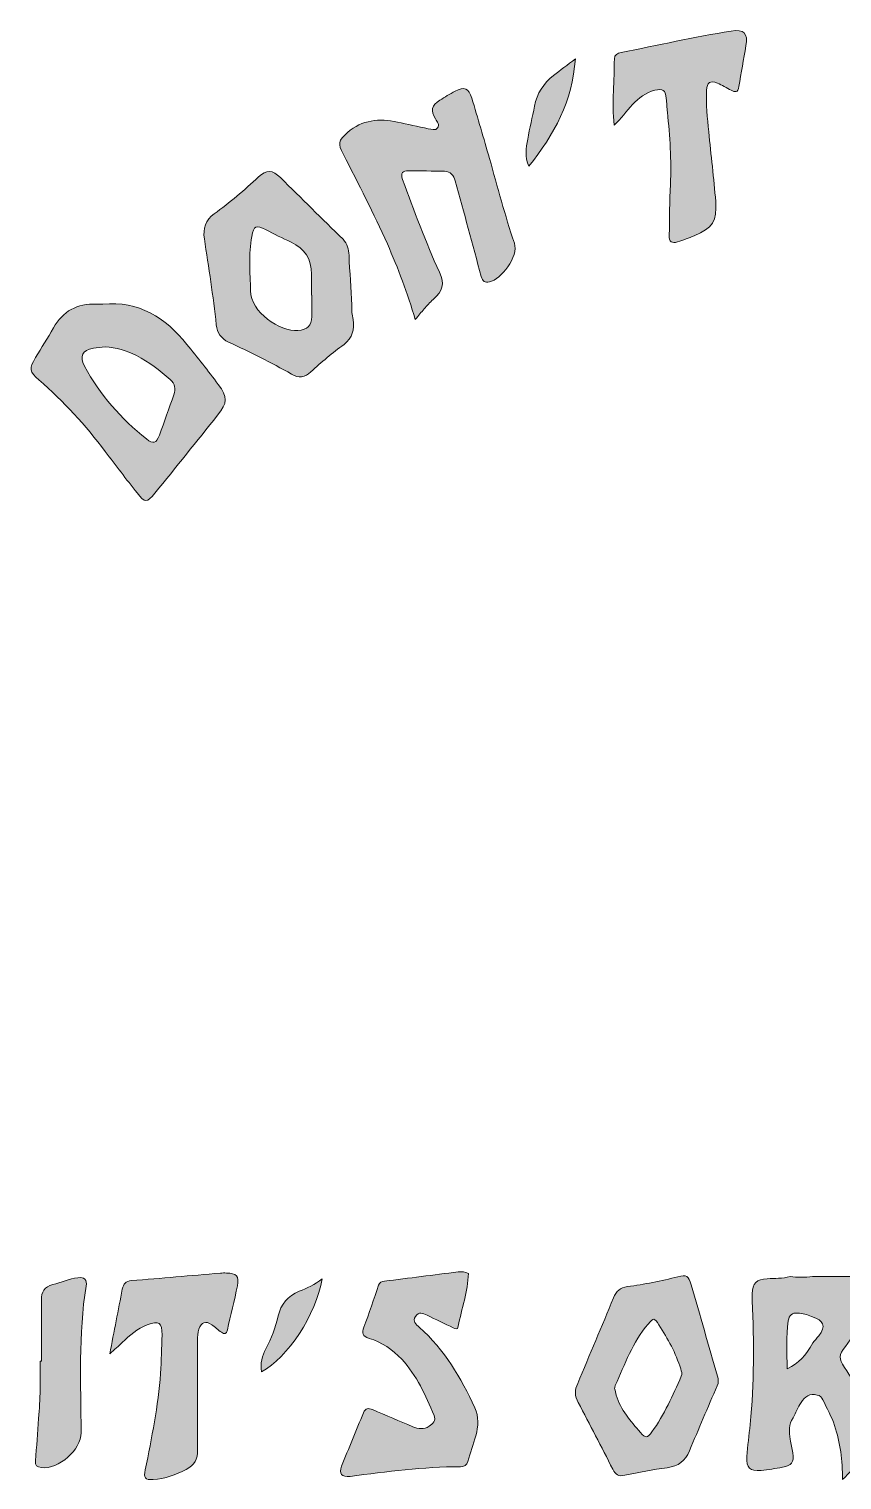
# Model space of a CAD drawing. Extents: x 639 to 1361, y -1331 to -668.
# Drawn here: x 639 to 1010, y -1331 to -668 of the extents above; entities that cross this region are included whole.
import ezdxf

# ---------------------------------------------------------------- set-up
doc = ezdxf.new("R2010")
doc.units = 0
doc.header["$MEASUREMENT"] = 0
doc.layers.add('katman 1', color=7, linetype='Continuous')

# ---------------------------------------------------------------- blocks, each defined once
blk = doc.blocks.new('block 4')
at = {"layer": 'katman 1', "true_color": 0xffffff}
h = blk.add_hatch(color=7, dxfattribs=at)
h.dxf.hatch_style = 2
edge = h.paths.add_edge_path()
edge.add_spline(control_points=[(906.31, -712.12), (905.33, -701.71), (906.46, -691.77), (906.44, -681.84), (906.43, -679.96), (907.91, -679.32), (909.5, -679), (926.26, -675.63), (942.95, -671.86), (959.84, -669.16), (965.69, -668.23), (967.55, -670.09), (966.6, -675.88), (965.57, -682.12), (964.27, -688.32), (963.35, -694.57), (962.93, -697.39), (961.59, -697.11), (959.78, -696.2), (957.7, -695.15), (955.72, -693.84), (953.57, -692.98), (950.23, -691.63), (948.76, -692.61), (948.56, -696.27), (948.21, -702.62), (949.01, -708.92), (949.6, -715.22), (950.6, -725.84), (951.93, -736.43), (952.76, -747.07), (953.46, -755.99), (951.27, -759.19), (942.94, -762.74), (940.48, -763.79), (937.92, -764.65), (935.37, -765.5), (932.68, -766.39), (931.42, -765.46), (931.51, -762.51), (931.74, -754.77), (931.64, -747.02), (932.05, -739.29), (932.65, -728.23), (931.8, -717.26), (930.71, -706.28), (930.5, -704.18), (930.34, -702.08), (930.15, -699.98), (929.79, -696.06), (928.65, -695.27), (924.93, -696.22), (920.79, -697.27), (917.64, -699.78), (914.73, -702.77), (911.91, -705.67), (909.79, -709.22), (906.31, -712.12)], knot_values=[0, 0, 0, 0, 1, 1, 1, 2, 2, 2, 3, 3, 3, 4, 4, 4, 5, 5, 5, 6, 6, 6, 7, 7, 7, 8, 8, 8, 9, 9, 9, 10, 10, 10, 11, 11, 11, 12, 12, 12, 13, 13, 13, 14, 14, 14, 15, 15, 15, 16, 16, 16, 17, 17, 17, 18, 18, 18, 19, 19, 19, 19], degree=3, periodic=1)
h = blk.add_hatch(color=7, dxfattribs=at)
h.dxf.hatch_style = 2
edge = h.paths.add_edge_path()
edge.add_spline(control_points=[(867.35, -730.97), (865.36, -726.58), (866.12, -722.55), (866.86, -718.57), (867.79, -713.51), (868.97, -708.51), (869.98, -703.47), (871.13, -697.71), (874, -693.07), (878.66, -689.51), (881.8, -687.11), (884.92, -684.69), (888.62, -681.83), (887.35, -701.18), (878.96, -716.58), (867.35, -730.97)], knot_values=[0, 0, 0, 0, 1, 1, 1, 2, 2, 2, 3, 3, 3, 4, 4, 4, 5, 5, 5, 5], degree=3, periodic=1)
h = blk.add_hatch(color=7, dxfattribs=at)
h.dxf.hatch_style = 2
edge = h.paths.add_edge_path()
edge.add_spline(control_points=[(815.5, -801.02), (811.89, -788.99), (807.65, -777.61), (802.73, -766.48), (796.58, -752.56), (789.51, -739.09), (782.63, -725.53), (780.04, -720.42), (780.26, -719.38), (784.53, -715.57), (791.2, -709.59), (799.04, -709.06), (807.32, -710.76), (812.02, -711.73), (816.69, -712.87), (821.4, -713.8), (822.83, -714.08), (824.71, -714.75), (825.71, -713.43), (826.79, -712.02), (825.42, -710.64), (824.65, -709.32), (822.38, -705.42), (822.89, -703.27), (826.7, -700.79), (828.95, -699.32), (831.28, -697.94), (833.65, -696.68), (837.84, -694.46), (839.88, -695.19), (841.29, -699.79), (844.11, -708.96), (846.72, -718.19), (849.39, -727.41), (853.13, -740.34), (856.39, -753.43), (860.77, -766.13), (862.85, -772.17), (854.68, -782.86), (849.36, -783.78), (847.42, -784.12), (846.19, -783.66), (845.58, -781.32), (841.74, -766.72), (837.69, -752.18), (833.75, -737.61), (833.06, -735.06), (831.55, -733.36), (828.89, -733.27), (823.4, -733.08), (817.89, -733.08), (812.39, -733.07), (809.63, -733.06), (808.58, -733.86), (809.72, -737.04), (814.86, -751.35), (820.25, -765.55), (826.49, -779.43), (828.94, -784.87), (828.17, -787.78), (823.65, -791.85), (822.18, -793.18), (820.86, -794.68), (819.54, -796.17), (818.23, -797.64), (817.02, -799.19), (815.5, -801.02)], knot_values=[0, 0, 0, 0, 1, 1, 1, 2, 2, 2, 3, 3, 3, 4, 4, 4, 5, 5, 5, 6, 6, 6, 7, 7, 7, 8, 8, 8, 9, 9, 9, 10, 10, 10, 11, 11, 11, 12, 12, 12, 13, 13, 13, 14, 14, 14, 15, 15, 15, 16, 16, 16, 17, 17, 17, 18, 18, 18, 19, 19, 19, 20, 20, 20, 21, 21, 21, 22, 22, 22, 22], degree=3, periodic=1)
h = blk.add_hatch(color=7, dxfattribs=at)
h.dxf.hatch_style = 2
edge = h.paths.add_edge_path()
edge.add_spline(control_points=[(787.06, -800.99), (786.73, -798.83), (786.24, -796.67), (786.53, -794.46), (786.08, -786.86), (785.56, -779.26), (785.21, -771.66), (785.08, -768.87), (784.59, -766.43), (782.47, -764.35), (772.9, -755), (763.45, -745.53), (753.9, -736.16), (750.17, -732.51), (747.63, -732.44), (743.88, -735.86), (737.38, -741.79), (730.74, -747.55), (723.59, -752.69), (719.66, -755.52), (718.39, -759.42), (719.1, -764.11), (721.08, -777.21), (723.18, -790.29), (724.58, -803.46), (724.97, -807.17), (726.79, -809.73), (730.19, -811.32), (739.93, -815.89), (749.6, -820.62), (758.95, -825.98), (762.26, -827.89), (765, -827.61), (767.82, -824.94), (772.59, -820.43), (777.69, -816.28), (782.97, -812.38), (786.78, -809.46), (787.76, -805.53), (787.06, -800.99)], knot_values=[0, 0, 0, 0, 1, 1, 1, 2, 2, 2, 3, 3, 3, 4, 4, 4, 5, 5, 5, 6, 6, 6, 7, 7, 7, 8, 8, 8, 9, 9, 9, 10, 10, 10, 11, 11, 11, 12, 12, 12, 13, 13, 13, 13], degree=3, periodic=1)
edge = h.paths.add_edge_path()
edge.add_spline(control_points=[(768.21, -799.65), (768.05, -803.92), (766.14, -805.67), (761.88, -806), (753.57, -806.64), (740.31, -797.65), (740.19, -787.82), (740.09, -779.52), (739.19, -771.24), (740.81, -763), (741.77, -758.11), (742.78, -757.68), (747.1, -759.9), (750.94, -761.87), (754.79, -763.85), (758.72, -765.63), (765.1, -768.52), (768.09, -773.42), (768.04, -780.34), (768.01, -783.5), (768.03, -786.66), (768.03, -789.82), (768.1, -789.82), (768.17, -789.82), (768.24, -789.82), (768.24, -793.1), (768.34, -796.38), (768.21, -799.65)], knot_values=[0, 0, 0, 0, 1, 1, 1, 2, 2, 2, 3, 3, 3, 4, 4, 4, 5, 5, 5, 6, 6, 6, 7, 7, 7, 8, 8, 8, 9, 9, 9, 9], degree=3, periodic=1)
h = blk.add_hatch(color=7, dxfattribs=at)
h.dxf.hatch_style = 2
edge = h.paths.add_edge_path()
edge.add_spline(control_points=[(725.45, -830.65), (720.82, -824.45), (716.02, -818.38), (711.17, -812.36), (701.28, -800.09), (689.17, -792.41), (672.65, -794.01), (671.72, -794.01), (670.77, -794.05), (669.84, -794), (661.01, -793.54), (654.49, -797.17), (650.12, -804.87), (647.52, -809.45), (644.71, -813.91), (641.99, -818.42), (639, -823.39), (639.13, -824.83), (643.52, -828.6), (654.88, -838.35), (664.8, -849.4), (673.79, -861.33), (678.58, -867.69), (683.44, -874.01), (688.35, -880.29), (691.9, -884.85), (692.9, -884.86), (696.54, -880.36), (706.13, -868.51), (715.67, -856.63), (725.19, -844.73), (729.68, -839.11), (729.8, -836.49), (725.45, -830.65)], knot_values=[0, 0, 0, 0, 1, 1, 1, 2, 2, 2, 3, 3, 3, 4, 4, 4, 5, 5, 5, 6, 6, 6, 7, 7, 7, 8, 8, 8, 9, 9, 9, 10, 10, 10, 11, 11, 11, 11], degree=3, periodic=1)
edge = h.paths.add_edge_path()
edge.add_spline(control_points=[(705.18, -835.42), (702.97, -841.58), (700.8, -847.76), (698.54, -853.9), (697.15, -857.66), (695.76, -858.09), (692.62, -855.58), (681.07, -846.33), (671.42, -835.43), (664.4, -822.33), (661.93, -817.73), (663.32, -814.95), (668.41, -814.11), (670.14, -813.82), (671.9, -813.7), (673.75, -813.49), (678.74, -813.8), (683.52, -815.16), (688.07, -817.49), (693.75, -820.4), (698.75, -824.22), (703.49, -828.45), (705.71, -830.44), (706.15, -832.72), (705.18, -835.42)], knot_values=[0, 0, 0, 0, 1, 1, 1, 2, 2, 2, 3, 3, 3, 4, 4, 4, 5, 5, 5, 6, 6, 6, 7, 7, 7, 8, 8, 8, 8], degree=3, periodic=1)
h = blk.add_hatch(color=7, dxfattribs=at)
h.dxf.hatch_style = 2
edge = h.paths.add_edge_path()
edge.add_spline(control_points=[(644.7, -1277.05), (644.7, -1267.79), (644.82, -1258.53), (644.65, -1249.27), (644.58, -1245.38), (645.98, -1243.08), (649.82, -1242.14), (653.67, -1241.19), (657.33, -1239.53), (661.3, -1238.97), (664.26, -1238.55), (665.56, -1239.96), (665.1, -1242.79), (661.48, -1265.04), (662.76, -1287.44), (662.78, -1309.81), (662.79, -1317.71), (652.59, -1326.63), (644.63, -1325.77), (642.64, -1325.56), (641.7, -1324.77), (641.88, -1322.64), (642.44, -1316.22), (642.95, -1309.8), (643.4, -1303.38), (643.7, -1298.94), (643.97, -1294.49), (644.09, -1290.05), (644.21, -1285.72), (644.12, -1281.38), (644.12, -1277.05), (644.31, -1277.05), (644.51, -1277.05), (644.7, -1277.05)], knot_values=[0, 0, 0, 0, 1, 1, 1, 2, 2, 2, 3, 3, 3, 4, 4, 4, 5, 5, 5, 6, 6, 6, 7, 7, 7, 8, 8, 8, 9, 9, 9, 10, 10, 10, 11, 11, 11, 11], degree=3, periodic=1)
h = blk.add_hatch(color=7, dxfattribs=at)
h.dxf.hatch_style = 2
edge = h.paths.add_edge_path()
edge.add_spline(control_points=[(675.87, -1273.83), (677.88, -1263.47), (679.75, -1253.82), (681.63, -1244.18), (682.07, -1241.89), (683.13, -1240.5), (685.79, -1240.3), (699.34, -1239.24), (712.88, -1238.02), (726.42, -1236.87), (727.35, -1236.79), (728.3, -1236.82), (729.23, -1236.83), (733.74, -1236.91), (735.08, -1238.21), (734.2, -1242.66), (732.88, -1249.44), (731.11, -1256.12), (729.62, -1262.86), (729.2, -1264.79), (728.18, -1264.83), (726.91, -1263.94), (725.37, -1262.88), (724.02, -1261.55), (722.49, -1260.46), (719.76, -1258.52), (717.71, -1259.27), (716.59, -1262.47), (716, -1264.17), (715.99, -1265.92), (715.99, -1267.68), (715.99, -1284.34), (715.93, -1301), (716.04, -1317.66), (716.07, -1321.89), (714.59, -1324.71), (710.73, -1326.65), (705.96, -1329.06), (701.12, -1330.98), (695.75, -1331.24), (691.78, -1331.43), (691.34, -1330.6), (692.12, -1326.73), (695.04, -1312.15), (698.02, -1297.57), (699.09, -1282.71), (699.51, -1276.87), (699.6, -1271.01), (699.78, -1265.16), (699.95, -1259.53), (698.26, -1258.41), (692.98, -1260.52), (688.53, -1262.29), (684.99, -1265.34), (681.6, -1268.6), (679.92, -1270.22), (678.16, -1271.75), (675.87, -1273.83)], knot_values=[0, 0, 0, 0, 1, 1, 1, 2, 2, 2, 3, 3, 3, 4, 4, 4, 5, 5, 5, 6, 6, 6, 7, 7, 7, 8, 8, 8, 9, 9, 9, 10, 10, 10, 11, 11, 11, 12, 12, 12, 13, 13, 13, 14, 14, 14, 15, 15, 15, 16, 16, 16, 17, 17, 17, 18, 18, 18, 19, 19, 19, 19], degree=3, periodic=1)
h = blk.add_hatch(color=7, dxfattribs=at)
h.dxf.hatch_style = 2
edge = h.paths.add_edge_path()
edge.add_spline(control_points=[(772.99, -1239.42), (770.05, -1256.14), (757.28, -1275.49), (745.16, -1281.94), (744.59, -1278.16), (745.6, -1274.68), (747.23, -1271.5), (749.69, -1266.68), (751.66, -1261.76), (752.84, -1256.46), (754.03, -1251.07), (757.32, -1247.34), (762.46, -1245.2), (766.01, -1243.72), (769.54, -1242.16), (772.99, -1239.42)], knot_values=[0, 0, 0, 0, 1, 1, 1, 2, 2, 2, 3, 3, 3, 4, 4, 4, 5, 5, 5, 5], degree=3, periodic=1)
h = blk.add_hatch(color=7, dxfattribs=at)
h.dxf.hatch_style = 2
edge = h.paths.add_edge_path()
edge.add_spline(control_points=[(798.75, -1242.37), (799.23, -1241.18), (800.11, -1240.71), (801.38, -1240.56), (812.6, -1239.17), (823.81, -1237.73), (835.02, -1236.31), (836.67, -1236.1), (838.28, -1236.2), (839.75, -1237.07), (839.55, -1245.37), (836.67, -1253.15), (835.1, -1261.18), (834.74, -1263.03), (833.85, -1262.36), (832.87, -1261.89), (828.87, -1259.97), (824.88, -1258.03), (820.86, -1256.14), (819.02, -1255.28), (816.99, -1254.35), (815.56, -1256.64), (814.14, -1258.91), (815.84, -1260.33), (817.36, -1261.68), (828.85, -1271.83), (836.39, -1284.73), (842.68, -1298.44), (844.55, -1302.52), (844.33, -1306.94), (843.14, -1311.21), (842.04, -1315.15), (840.59, -1319), (839.49, -1322.94), (838.97, -1324.82), (837.72, -1325.34), (836.12, -1325.35), (819.19, -1325.44), (802.46, -1327.66), (785.71, -1329.79), (781.92, -1330.28), (780.47, -1328.52), (781.83, -1325.06), (785.05, -1316.91), (788.48, -1308.84), (791.79, -1300.72), (792.67, -1298.55), (794.02, -1298.44), (795.98, -1299.29), (802.1, -1301.95), (808.26, -1304.48), (814.4, -1307.07), (816.89, -1308.11), (819.39, -1308.49), (821.78, -1306.88), (823.5, -1305.72), (825.05, -1304.3), (824.06, -1301.96), (820.19, -1292.78), (816.24, -1283.64), (809.28, -1276.23), (805.1, -1271.79), (800.15, -1268.47), (794.34, -1266.7), (791.26, -1265.76), (790.91, -1264.4), (792, -1261.55), (794.43, -1255.23), (796.52, -1248.77), (798.75, -1242.37)], knot_values=[0, 0, 0, 0, 1, 1, 1, 2, 2, 2, 3, 3, 3, 4, 4, 4, 5, 5, 5, 6, 6, 6, 7, 7, 7, 8, 8, 8, 9, 9, 9, 10, 10, 10, 11, 11, 11, 12, 12, 12, 13, 13, 13, 14, 14, 14, 15, 15, 15, 16, 16, 16, 17, 17, 17, 18, 18, 18, 19, 19, 19, 20, 20, 20, 21, 21, 21, 22, 22, 22, 23, 23, 23, 23], degree=3, periodic=1)
h = blk.add_hatch(color=7, dxfattribs=at)
h.dxf.hatch_style = 2
edge = h.paths.add_edge_path()
edge.add_spline(control_points=[(953.61, -1283.99), (949.56, -1270.06), (945.58, -1256.11), (941.55, -1242.18), (940.39, -1238.16), (939.41, -1237.51), (935.5, -1238.52), (927.89, -1240.49), (920.18, -1241.98), (912.41, -1243.05), (909.04, -1243.52), (907.31, -1245.1), (906.07, -1248.14), (900.72, -1261.23), (895.18, -1274.24), (889.71, -1287.28), (889.12, -1288.69), (888.53, -1290.09), (888.63, -1291.67), (888.56, -1293.26), (889.26, -1294.58), (889.97, -1295.95), (895.26, -1306.12), (900.56, -1316.28), (905.71, -1326.51), (906.96, -1329), (908.4, -1329.91), (911.24, -1329.3), (917.65, -1327.95), (924.09, -1326.67), (930.59, -1325.81), (935.65, -1325.14), (938.9, -1322.84), (940.84, -1318.07), (944.89, -1308.11), (949.19, -1298.25), (953.45, -1288.38), (954.11, -1286.87), (954.06, -1285.53), (953.61, -1283.99)], knot_values=[0, 0, 0, 0, 1, 1, 1, 2, 2, 2, 3, 3, 3, 4, 4, 4, 5, 5, 5, 6, 6, 6, 7, 7, 7, 8, 8, 8, 9, 9, 9, 10, 10, 10, 11, 11, 11, 12, 12, 12, 13, 13, 13, 13], degree=3, periodic=1)
edge = h.paths.add_edge_path()
edge.add_spline(control_points=[(937.05, -1284.03), (933.06, -1292.75), (929.37, -1301.63), (923.65, -1309.43), (921.47, -1312.4), (920.74, -1312.44), (918.33, -1309.67), (913.86, -1304.54), (909.41, -1299.37), (907.31, -1292.69), (907, -1291.69), (906.82, -1290.65), (906.57, -1289.63), (906.68, -1289.14), (906.7, -1288.65), (906.89, -1288.24), (911.29, -1278.57), (914.79, -1268.41), (921.88, -1260.17), (924.45, -1257.18), (924.66, -1257.2), (926.84, -1260.56), (930.92, -1266.88), (934.52, -1273.42), (936.77, -1280.65), (937.13, -1281.79), (937.59, -1282.84), (937.05, -1284.03)], knot_values=[0, 0, 0, 0, 1, 1, 1, 2, 2, 2, 3, 3, 3, 4, 4, 4, 5, 5, 5, 6, 6, 6, 7, 7, 7, 8, 8, 8, 9, 9, 9, 9], degree=3, periodic=1)
h = blk.add_hatch(color=7, dxfattribs=at)
h.dxf.hatch_style = 2
edge = h.paths.add_edge_path()
edge.add_spline(control_points=[(986.71, -1238.48), (990.14, -1238.84), (993.56, -1238.8), (996.99, -1238.5), (1005.41, -1238.45), (1013.84, -1238.38), (1022.27, -1238.36), (1027.15, -1238.35), (1028.13, -1239.75), (1026.45, -1244.4), (1023.04, -1253.83), (1018.16, -1262.44), (1012.01, -1270.35), (1008.87, -1274.4), (1008.87, -1275.75), (1011.65, -1280.06), (1016.72, -1287.92), (1021.7, -1295.85), (1026.82, -1303.68), (1028.81, -1306.72), (1028.86, -1309.46), (1026.62, -1312.37), (1021.74, -1318.74), (1016.96, -1325.18), (1010.75, -1331.26), (1010.69, -1322.43), (1009.72, -1314.37), (1007.06, -1306.57), (1005.66, -1302.46), (1003.64, -1298.65), (1001.67, -1294.8), (1001.15, -1293.78), (1000.54, -1292.71), (999.16, -1292.62), (995.71, -1291.63), (993.41, -1293.42), (991.74, -1296.03), (990.33, -1298.24), (989.33, -1300.7), (988.15, -1303.05), (985.88, -1306.06), (986.36, -1309.48), (986.81, -1312.85), (987.09, -1314.93), (987.74, -1316.96), (987.99, -1319.04), (988.51, -1323.54), (987.59, -1324.82), (983.27, -1325.61), (980.05, -1326.2), (976.81, -1326.73), (973.55, -1327.04), (968.27, -1327.54), (966.69, -1326.03), (967.04, -1320.67), (967.37, -1315.77), (967.97, -1310.89), (968.47, -1306), (970.4, -1287.2), (970.32, -1268.37), (969.41, -1249.53), (969.36, -1248.47), (969.32, -1247.41), (969.37, -1246.36), (969.61, -1241.45), (971.37, -1239.67), (976.28, -1239.42), (979.77, -1239.24), (983.29, -1239.41), (986.71, -1238.48)], knot_values=[0, 0, 0, 0, 1, 1, 1, 2, 2, 2, 3, 3, 3, 4, 4, 4, 5, 5, 5, 6, 6, 6, 7, 7, 7, 8, 8, 8, 9, 9, 9, 10, 10, 10, 11, 11, 11, 12, 12, 12, 13, 13, 13, 14, 14, 14, 15, 15, 15, 16, 16, 16, 17, 17, 17, 18, 18, 18, 19, 19, 19, 20, 20, 20, 21, 21, 21, 22, 22, 22, 23, 23, 23, 23], degree=3, periodic=1)
edge = h.paths.add_edge_path()
edge.add_spline(control_points=[(996.59, -1256.75), (994.6, -1255.68), (992.43, -1255.36), (990.21, -1255.15), (987.57, -1254.9), (986.28, -1256.18), (985.93, -1258.63), (984.91, -1265.9), (985.27, -1273.17), (985.46, -1280.59), (990.62, -1278.12), (994.13, -1274.52), (997.15, -1268.78), (998.04, -1267.7), (998.96, -1266.65), (999.81, -1265.54), (1003.24, -1261.09), (1002.27, -1258.48), (996.59, -1256.75)], knot_values=[0, 0, 0, 0, 1, 1, 1, 2, 2, 2, 3, 3, 3, 4, 4, 4, 5, 5, 5, 6, 6, 6, 6], degree=3, periodic=1)
at = {"layer": 'katman 1', "lineweight": 0}
for points, knots in [([(906.31, -712.12), (905.33, -701.71), (906.46, -691.77), (906.44, -681.84), (906.43, -679.96), (907.91, -679.32), (909.5, -679), (926.26, -675.63), (942.95, -671.86), (959.84, -669.16), (965.69, -668.23), (967.55, -670.09), (966.6, -675.88), (965.57, -682.12), (964.27, -688.32), (963.35, -694.57), (962.93, -697.39), (961.59, -697.11), (959.78, -696.2), (957.7, -695.15), (955.72, -693.84), (953.57, -692.98), (950.23, -691.63), (948.76, -692.61), (948.56, -696.27), (948.21, -702.62), (949.01, -708.92), (949.6, -715.22), (950.6, -725.84), (951.93, -736.43), (952.76, -747.07), (953.46, -755.99), (951.27, -759.19), (942.94, -762.74), (940.48, -763.79), (937.92, -764.65), (935.37, -765.5), (932.68, -766.39), (931.42, -765.46), (931.51, -762.51), (931.74, -754.77), (931.64, -747.02), (932.05, -739.29), (932.65, -728.23), (931.8, -717.26), (930.71, -706.28), (930.5, -704.18), (930.34, -702.08), (930.15, -699.98), (929.79, -696.06), (928.65, -695.27), (924.93, -696.22), (920.79, -697.27), (917.64, -699.78), (914.73, -702.77), (911.91, -705.67), (909.79, -709.22), (906.31, -712.12)], [0, 0, 0, 0, 1, 1, 1, 2, 2, 2, 3, 3, 3, 4, 4, 4, 5, 5, 5, 6, 6, 6, 7, 7, 7, 8, 8, 8, 9, 9, 9, 10, 10, 10, 11, 11, 11, 12, 12, 12, 13, 13, 13, 14, 14, 14, 15, 15, 15, 16, 16, 16, 17, 17, 17, 18, 18, 18, 19, 19, 19, 19]), ([(867.35, -730.97), (865.36, -726.58), (866.12, -722.55), (866.86, -718.57), (867.79, -713.51), (868.97, -708.51), (869.98, -703.47), (871.13, -697.71), (874, -693.07), (878.66, -689.51), (881.8, -687.11), (884.92, -684.69), (888.62, -681.83), (887.35, -701.18), (878.96, -716.58), (867.35, -730.97)], [0, 0, 0, 0, 1, 1, 1, 2, 2, 2, 3, 3, 3, 4, 4, 4, 5, 5, 5, 5]), ([(815.5, -801.02), (811.89, -788.99), (807.65, -777.61), (802.73, -766.48), (796.58, -752.56), (789.51, -739.09), (782.63, -725.53), (780.04, -720.42), (780.26, -719.38), (784.53, -715.57), (791.2, -709.59), (799.04, -709.06), (807.32, -710.76), (812.02, -711.73), (816.69, -712.87), (821.4, -713.8), (822.83, -714.08), (824.71, -714.75), (825.71, -713.43), (826.79, -712.02), (825.42, -710.64), (824.65, -709.32), (822.38, -705.42), (822.89, -703.27), (826.7, -700.79), (828.95, -699.32), (831.28, -697.94), (833.65, -696.68), (837.84, -694.46), (839.88, -695.19), (841.29, -699.79), (844.11, -708.96), (846.72, -718.19), (849.39, -727.41), (853.13, -740.34), (856.39, -753.43), (860.77, -766.13), (862.85, -772.17), (854.68, -782.86), (849.36, -783.78), (847.42, -784.12), (846.19, -783.66), (845.58, -781.32), (841.74, -766.72), (837.69, -752.18), (833.75, -737.61), (833.06, -735.06), (831.55, -733.36), (828.89, -733.27), (823.4, -733.08), (817.89, -733.08), (812.39, -733.07), (809.63, -733.06), (808.58, -733.86), (809.72, -737.04), (814.86, -751.35), (820.25, -765.55), (826.49, -779.43), (828.94, -784.87), (828.17, -787.78), (823.65, -791.85), (822.18, -793.18), (820.86, -794.68), (819.54, -796.17), (818.23, -797.64), (817.02, -799.19), (815.5, -801.02)], [0, 0, 0, 0, 1, 1, 1, 2, 2, 2, 3, 3, 3, 4, 4, 4, 5, 5, 5, 6, 6, 6, 7, 7, 7, 8, 8, 8, 9, 9, 9, 10, 10, 10, 11, 11, 11, 12, 12, 12, 13, 13, 13, 14, 14, 14, 15, 15, 15, 16, 16, 16, 17, 17, 17, 18, 18, 18, 19, 19, 19, 20, 20, 20, 21, 21, 21, 22, 22, 22, 22]), ([(787.06, -800.99), (786.73, -798.83), (786.24, -796.67), (786.53, -794.46), (786.08, -786.86), (785.56, -779.26), (785.21, -771.66), (785.08, -768.87), (784.59, -766.43), (782.47, -764.35), (772.9, -755), (763.45, -745.53), (753.9, -736.16), (750.17, -732.51), (747.63, -732.44), (743.88, -735.86), (737.38, -741.79), (730.74, -747.55), (723.59, -752.69), (719.66, -755.52), (718.39, -759.42), (719.1, -764.11), (721.08, -777.21), (723.18, -790.29), (724.58, -803.46), (724.97, -807.17), (726.79, -809.73), (730.19, -811.32), (739.93, -815.89), (749.6, -820.62), (758.95, -825.98), (762.26, -827.89), (765, -827.61), (767.82, -824.94), (772.59, -820.43), (777.69, -816.28), (782.97, -812.38), (786.78, -809.46), (787.76, -805.53), (787.06, -800.99)], [0, 0, 0, 0, 1, 1, 1, 2, 2, 2, 3, 3, 3, 4, 4, 4, 5, 5, 5, 6, 6, 6, 7, 7, 7, 8, 8, 8, 9, 9, 9, 10, 10, 10, 11, 11, 11, 12, 12, 12, 13, 13, 13, 13]), ([(768.21, -799.65), (768.05, -803.92), (766.14, -805.67), (761.88, -806), (753.57, -806.64), (740.31, -797.65), (740.19, -787.82), (740.09, -779.52), (739.19, -771.24), (740.81, -763), (741.77, -758.11), (742.78, -757.68), (747.1, -759.9), (750.94, -761.87), (754.79, -763.85), (758.72, -765.63), (765.1, -768.52), (768.09, -773.42), (768.04, -780.34), (768.01, -783.5), (768.03, -786.66), (768.03, -789.82), (768.1, -789.82), (768.17, -789.82), (768.24, -789.82), (768.24, -793.1), (768.34, -796.38), (768.21, -799.65)], [0, 0, 0, 0, 1, 1, 1, 2, 2, 2, 3, 3, 3, 4, 4, 4, 5, 5, 5, 6, 6, 6, 7, 7, 7, 8, 8, 8, 9, 9, 9, 9]), ([(725.45, -830.65), (720.82, -824.45), (716.02, -818.38), (711.17, -812.36), (701.28, -800.09), (689.17, -792.41), (672.65, -794.01), (671.72, -794.01), (670.77, -794.05), (669.84, -794), (661.01, -793.54), (654.49, -797.17), (650.12, -804.87), (647.52, -809.45), (644.71, -813.91), (641.99, -818.42), (639, -823.39), (639.13, -824.83), (643.52, -828.6), (654.88, -838.35), (664.8, -849.4), (673.79, -861.33), (678.58, -867.69), (683.44, -874.01), (688.35, -880.29), (691.9, -884.85), (692.9, -884.86), (696.54, -880.36), (706.13, -868.51), (715.67, -856.63), (725.19, -844.73), (729.68, -839.11), (729.8, -836.49), (725.45, -830.65)], [0, 0, 0, 0, 1, 1, 1, 2, 2, 2, 3, 3, 3, 4, 4, 4, 5, 5, 5, 6, 6, 6, 7, 7, 7, 8, 8, 8, 9, 9, 9, 10, 10, 10, 11, 11, 11, 11]), ([(705.18, -835.42), (702.97, -841.58), (700.8, -847.76), (698.54, -853.9), (697.15, -857.66), (695.76, -858.09), (692.62, -855.58), (681.07, -846.33), (671.42, -835.43), (664.4, -822.33), (661.93, -817.73), (663.32, -814.95), (668.41, -814.11), (670.14, -813.82), (671.9, -813.7), (673.75, -813.49), (678.74, -813.8), (683.52, -815.16), (688.07, -817.49), (693.75, -820.4), (698.75, -824.22), (703.49, -828.45), (705.71, -830.44), (706.15, -832.72), (705.18, -835.42)], [0, 0, 0, 0, 1, 1, 1, 2, 2, 2, 3, 3, 3, 4, 4, 4, 5, 5, 5, 6, 6, 6, 7, 7, 7, 8, 8, 8, 8]), ([(644.7, -1277.05), (644.7, -1267.79), (644.82, -1258.53), (644.65, -1249.27), (644.58, -1245.38), (645.98, -1243.08), (649.82, -1242.14), (653.67, -1241.19), (657.33, -1239.53), (661.3, -1238.97), (664.26, -1238.55), (665.56, -1239.96), (665.1, -1242.79), (661.48, -1265.04), (662.76, -1287.44), (662.78, -1309.81), (662.79, -1317.71), (652.59, -1326.63), (644.63, -1325.77), (642.64, -1325.56), (641.7, -1324.77), (641.88, -1322.64), (642.44, -1316.22), (642.95, -1309.8), (643.4, -1303.38), (643.7, -1298.94), (643.97, -1294.49), (644.09, -1290.05), (644.21, -1285.72), (644.12, -1281.38), (644.12, -1277.05), (644.31, -1277.05), (644.51, -1277.05), (644.7, -1277.05)], [0, 0, 0, 0, 1, 1, 1, 2, 2, 2, 3, 3, 3, 4, 4, 4, 5, 5, 5, 6, 6, 6, 7, 7, 7, 8, 8, 8, 9, 9, 9, 10, 10, 10, 11, 11, 11, 11]), ([(675.87, -1273.83), (677.88, -1263.47), (679.75, -1253.82), (681.63, -1244.18), (682.07, -1241.89), (683.13, -1240.5), (685.79, -1240.3), (699.34, -1239.24), (712.88, -1238.02), (726.42, -1236.87), (727.35, -1236.79), (728.3, -1236.82), (729.23, -1236.83), (733.74, -1236.91), (735.08, -1238.21), (734.2, -1242.66), (732.88, -1249.44), (731.11, -1256.12), (729.62, -1262.86), (729.2, -1264.79), (728.18, -1264.83), (726.91, -1263.94), (725.37, -1262.88), (724.02, -1261.55), (722.49, -1260.46), (719.76, -1258.52), (717.71, -1259.27), (716.59, -1262.47), (716, -1264.17), (715.99, -1265.92), (715.99, -1267.68), (715.99, -1284.34), (715.93, -1301), (716.04, -1317.66), (716.07, -1321.89), (714.59, -1324.71), (710.73, -1326.65), (705.96, -1329.06), (701.12, -1330.98), (695.75, -1331.24), (691.78, -1331.43), (691.34, -1330.6), (692.12, -1326.73), (695.04, -1312.15), (698.02, -1297.57), (699.09, -1282.71), (699.51, -1276.87), (699.6, -1271.01), (699.78, -1265.16), (699.95, -1259.53), (698.26, -1258.41), (692.98, -1260.52), (688.53, -1262.29), (684.99, -1265.34), (681.6, -1268.6), (679.92, -1270.22), (678.16, -1271.75), (675.87, -1273.83)], [0, 0, 0, 0, 1, 1, 1, 2, 2, 2, 3, 3, 3, 4, 4, 4, 5, 5, 5, 6, 6, 6, 7, 7, 7, 8, 8, 8, 9, 9, 9, 10, 10, 10, 11, 11, 11, 12, 12, 12, 13, 13, 13, 14, 14, 14, 15, 15, 15, 16, 16, 16, 17, 17, 17, 18, 18, 18, 19, 19, 19, 19]), ([(772.99, -1239.42), (770.05, -1256.14), (757.28, -1275.49), (745.16, -1281.94), (744.59, -1278.16), (745.6, -1274.68), (747.23, -1271.5), (749.69, -1266.68), (751.66, -1261.76), (752.84, -1256.46), (754.03, -1251.07), (757.32, -1247.34), (762.46, -1245.2), (766.01, -1243.72), (769.54, -1242.16), (772.99, -1239.42)], [0, 0, 0, 0, 1, 1, 1, 2, 2, 2, 3, 3, 3, 4, 4, 4, 5, 5, 5, 5]), ([(798.75, -1242.37), (799.23, -1241.18), (800.11, -1240.71), (801.38, -1240.56), (812.6, -1239.17), (823.81, -1237.73), (835.02, -1236.31), (836.67, -1236.1), (838.28, -1236.2), (839.75, -1237.07), (839.55, -1245.37), (836.67, -1253.15), (835.1, -1261.18), (834.74, -1263.03), (833.85, -1262.36), (832.87, -1261.89), (828.87, -1259.97), (824.88, -1258.03), (820.86, -1256.14), (819.02, -1255.28), (816.99, -1254.35), (815.56, -1256.64), (814.14, -1258.91), (815.84, -1260.33), (817.36, -1261.68), (828.85, -1271.83), (836.39, -1284.73), (842.68, -1298.44), (844.55, -1302.52), (844.33, -1306.94), (843.14, -1311.21), (842.04, -1315.15), (840.59, -1319), (839.49, -1322.94), (838.97, -1324.82), (837.72, -1325.34), (836.12, -1325.35), (819.19, -1325.44), (802.46, -1327.66), (785.71, -1329.79), (781.92, -1330.28), (780.47, -1328.52), (781.83, -1325.06), (785.05, -1316.91), (788.48, -1308.84), (791.79, -1300.72), (792.67, -1298.55), (794.02, -1298.44), (795.98, -1299.29), (802.1, -1301.95), (808.26, -1304.48), (814.4, -1307.07), (816.89, -1308.11), (819.39, -1308.49), (821.78, -1306.88), (823.5, -1305.72), (825.05, -1304.3), (824.06, -1301.96), (820.19, -1292.78), (816.24, -1283.64), (809.28, -1276.23), (805.1, -1271.79), (800.15, -1268.47), (794.34, -1266.7), (791.26, -1265.76), (790.91, -1264.4), (792, -1261.55), (794.43, -1255.23), (796.52, -1248.77), (798.75, -1242.37)], [0, 0, 0, 0, 1, 1, 1, 2, 2, 2, 3, 3, 3, 4, 4, 4, 5, 5, 5, 6, 6, 6, 7, 7, 7, 8, 8, 8, 9, 9, 9, 10, 10, 10, 11, 11, 11, 12, 12, 12, 13, 13, 13, 14, 14, 14, 15, 15, 15, 16, 16, 16, 17, 17, 17, 18, 18, 18, 19, 19, 19, 20, 20, 20, 21, 21, 21, 22, 22, 22, 23, 23, 23, 23]), ([(953.61, -1283.99), (949.56, -1270.06), (945.58, -1256.11), (941.55, -1242.18), (940.39, -1238.16), (939.41, -1237.51), (935.5, -1238.52), (927.89, -1240.49), (920.18, -1241.98), (912.41, -1243.05), (909.04, -1243.52), (907.31, -1245.1), (906.07, -1248.14), (900.72, -1261.23), (895.18, -1274.24), (889.71, -1287.28), (889.12, -1288.69), (888.53, -1290.09), (888.63, -1291.67), (888.56, -1293.26), (889.26, -1294.58), (889.97, -1295.95), (895.26, -1306.12), (900.56, -1316.28), (905.71, -1326.51), (906.96, -1329), (908.4, -1329.91), (911.24, -1329.3), (917.65, -1327.95), (924.09, -1326.67), (930.59, -1325.81), (935.65, -1325.14), (938.9, -1322.84), (940.84, -1318.07), (944.89, -1308.11), (949.19, -1298.25), (953.45, -1288.38), (954.11, -1286.87), (954.06, -1285.53), (953.61, -1283.99)], [0, 0, 0, 0, 1, 1, 1, 2, 2, 2, 3, 3, 3, 4, 4, 4, 5, 5, 5, 6, 6, 6, 7, 7, 7, 8, 8, 8, 9, 9, 9, 10, 10, 10, 11, 11, 11, 12, 12, 12, 13, 13, 13, 13]), ([(986.71, -1238.48), (990.14, -1238.84), (993.56, -1238.8), (996.99, -1238.5), (1005.41, -1238.45), (1013.84, -1238.38), (1022.27, -1238.36), (1027.15, -1238.35), (1028.13, -1239.75), (1026.45, -1244.4), (1023.04, -1253.83), (1018.16, -1262.44), (1012.01, -1270.35), (1008.87, -1274.4), (1008.87, -1275.75), (1011.65, -1280.06), (1016.72, -1287.92), (1021.7, -1295.85), (1026.82, -1303.68), (1028.81, -1306.72), (1028.86, -1309.46), (1026.62, -1312.37), (1021.74, -1318.74), (1016.96, -1325.18), (1010.75, -1331.26), (1010.69, -1322.43), (1009.72, -1314.37), (1007.06, -1306.57), (1005.66, -1302.46), (1003.64, -1298.65), (1001.67, -1294.8), (1001.15, -1293.78), (1000.54, -1292.71), (999.16, -1292.62), (995.71, -1291.63), (993.41, -1293.42), (991.74, -1296.03), (990.33, -1298.24), (989.33, -1300.7), (988.15, -1303.05), (985.88, -1306.06), (986.36, -1309.48), (986.81, -1312.85), (987.09, -1314.93), (987.74, -1316.96), (987.99, -1319.04), (988.51, -1323.54), (987.59, -1324.82), (983.27, -1325.61), (980.05, -1326.2), (976.81, -1326.73), (973.55, -1327.04), (968.27, -1327.54), (966.69, -1326.03), (967.04, -1320.67), (967.37, -1315.77), (967.97, -1310.89), (968.47, -1306), (970.4, -1287.2), (970.32, -1268.37), (969.41, -1249.53), (969.36, -1248.47), (969.32, -1247.41), (969.37, -1246.36), (969.61, -1241.45), (971.37, -1239.67), (976.28, -1239.42), (979.77, -1239.24), (983.29, -1239.41), (986.71, -1238.48)], [0, 0, 0, 0, 1, 1, 1, 2, 2, 2, 3, 3, 3, 4, 4, 4, 5, 5, 5, 6, 6, 6, 7, 7, 7, 8, 8, 8, 9, 9, 9, 10, 10, 10, 11, 11, 11, 12, 12, 12, 13, 13, 13, 14, 14, 14, 15, 15, 15, 16, 16, 16, 17, 17, 17, 18, 18, 18, 19, 19, 19, 20, 20, 20, 21, 21, 21, 22, 22, 22, 23, 23, 23, 23]), ([(937.05, -1284.03), (933.06, -1292.75), (929.37, -1301.63), (923.65, -1309.43), (921.47, -1312.4), (920.74, -1312.44), (918.33, -1309.67), (913.86, -1304.54), (909.41, -1299.37), (907.31, -1292.69), (907, -1291.69), (906.82, -1290.65), (906.57, -1289.63), (906.68, -1289.14), (906.7, -1288.65), (906.89, -1288.24), (911.29, -1278.57), (914.79, -1268.41), (921.88, -1260.17), (924.45, -1257.18), (924.66, -1257.2), (926.84, -1260.56), (930.92, -1266.88), (934.52, -1273.42), (936.77, -1280.65), (937.13, -1281.79), (937.59, -1282.84), (937.05, -1284.03)], [0, 0, 0, 0, 1, 1, 1, 2, 2, 2, 3, 3, 3, 4, 4, 4, 5, 5, 5, 6, 6, 6, 7, 7, 7, 8, 8, 8, 9, 9, 9, 9]), ([(996.59, -1256.75), (994.6, -1255.68), (992.43, -1255.36), (990.21, -1255.15), (987.57, -1254.9), (986.28, -1256.18), (985.93, -1258.63), (984.91, -1265.9), (985.27, -1273.17), (985.46, -1280.59), (990.62, -1278.12), (994.13, -1274.52), (997.15, -1268.78), (998.04, -1267.7), (998.96, -1266.65), (999.81, -1265.54), (1003.24, -1261.09), (1002.27, -1258.48), (996.59, -1256.75)], [0, 0, 0, 0, 1, 1, 1, 2, 2, 2, 3, 3, 3, 4, 4, 4, 5, 5, 5, 6, 6, 6, 6])]:
    blk.add_open_spline(points, degree=3, knots=knots, dxfattribs=at)
blk = doc.blocks.new('block 2')
at = {"layer": 'katman 1'}
blk.add_blockref('block 4', (0, 0), dxfattribs=at)

msp = doc.modelspace()

# ---------------------------------------------------------------- block references
at = {"layer": 'katman 1'}
msp.add_blockref('block 2', (0, 0), dxfattribs=at)

doc.saveas('drawing.dxf')
